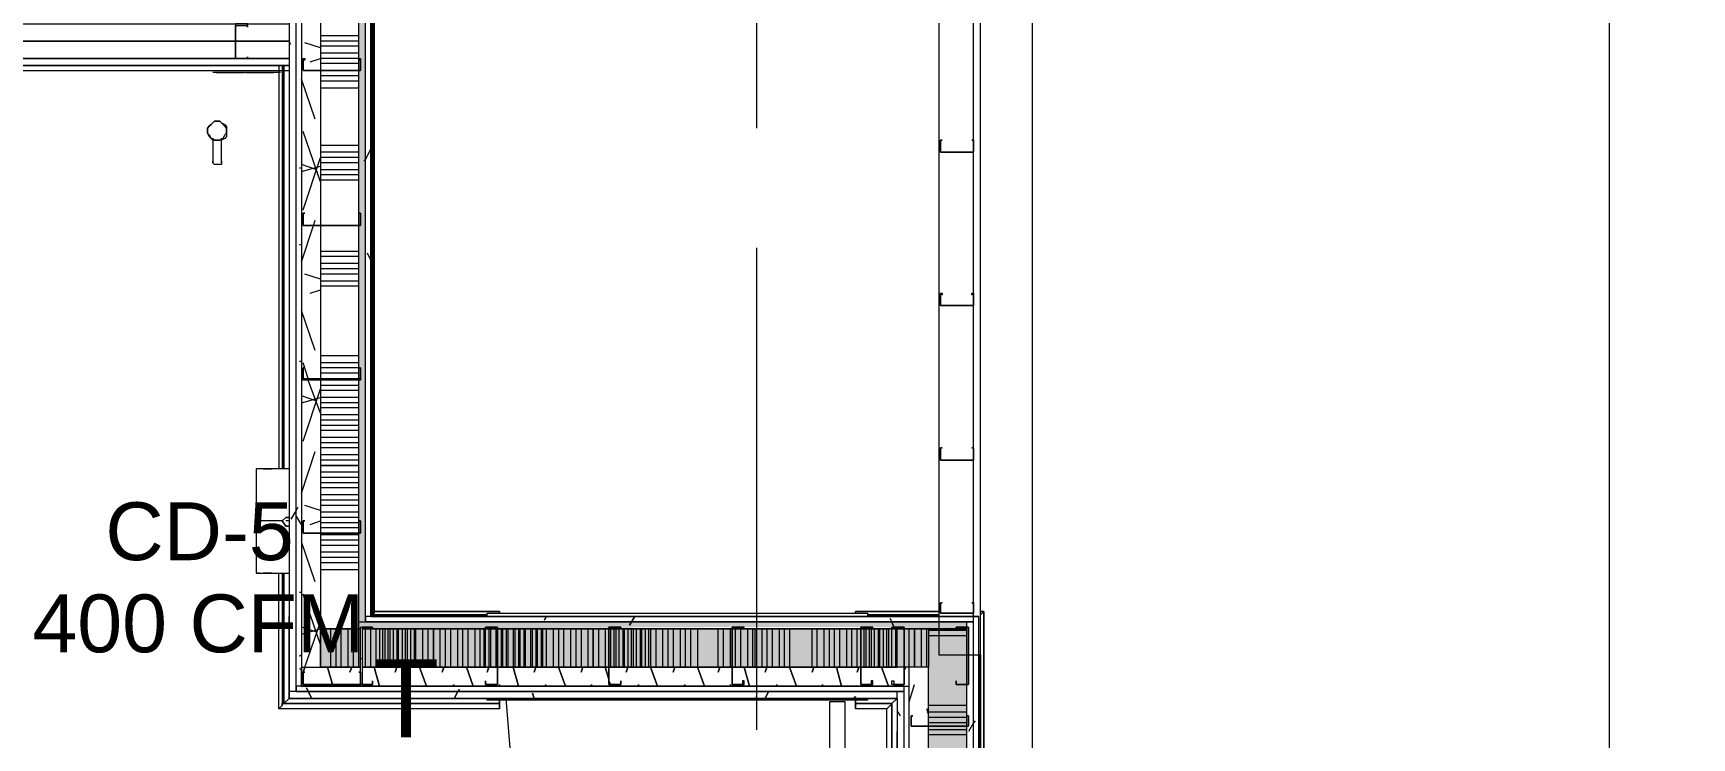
# Model space of a CAD drawing. Header units: metres. Extents: x 98 to 337, y -7 to 53.
# Drawn here: x 115.223 to 119.598, y 29.668 to 31.524 of the extents above; entities that cross this region are included whole.
import ezdxf

# ---------------------------------------------------------------- set-up
doc = ezdxf.new("R2010")
doc.units = ezdxf.units.M
doc.layers.add('HVAC - Ductos', color=5, linetype='Continuous', lineweight=0)
doc.layers.add('PDF_Text', color=7, linetype='Continuous', lineweight=0)
doc.layers.add('PDF_Geometry', color=7, linetype='Continuous', lineweight=0, true_color=0xaaaaaa)
doc.layers.add('PDF_Solid Fills', color=7, linetype='Continuous', lineweight=0, true_color=0xffffff)
doc.styles.add('PDF Helvetica', font='')
doc.styles.get('PDF Helvetica').set_extended_font_data('Helvetica')

msp = doc.modelspace()

# ---------------------------------------------------------------- hatches: boundary and pattern name
at = {"layer": 'PDF_Solid Fills', "lineweight": 0, "transparency": 33554559}
h = msp.add_hatch(color=256, dxfattribs=at)
h.paths.add_polyline_path([(116.0817, 33.3228), (116.1, 33.3228), (116.1, 33.3365), (116.0817, 33.3365)])
h.paths.add_polyline_path([(116.1, 33.3182), (116.0817, 33.3182), (116.0817, 29.9736), (116.1, 29.9736)])
msp.add_hatch(color=256, dxfattribs=at).paths.add_polyline_path([(117.4058, 29.9599), (117.6853, 29.9553), (117.6853, 29.9736), (116.0817, 29.9736), (116.0817, 29.9553), (117.0668, 29.9599)])
h = msp.add_hatch(color=256, dxfattribs=at)
h.paths.add_polyline_path([(116.0863, 29.8545), (116.0863, 29.9553), (115.9809, 29.9553), (115.9809, 29.8545)])
h.paths.add_polyline_path([(116.0909, 29.9553), (116.0909, 29.8545), (117.5845, 29.8545), (117.5845, 29.9553)])
h = msp.add_hatch(color=256, dxfattribs=at)
h.paths.add_polyline_path([(116.0863, 29.8545), (116.0863, 29.9553), (115.9809, 29.9553), (115.9809, 29.8545)])
h.paths.add_polyline_path([(116.0909, 29.9553), (116.0909, 29.8545), (117.5845, 29.8545), (117.5845, 29.9553)])
h = msp.add_hatch(color=256, dxfattribs=at)
h.paths.add_polyline_path([(117.6853, 28.8877), (117.6853, 29.9553), (117.5845, 29.9553), (117.5845, 28.8877)])
h.paths.add_polyline_path([(117.6853, 28.8831), (117.5845, 28.8831), (117.5845, 28.3517), (117.6853, 28.3517)])

# ---------------------------------------------------------------- linework, layer by layer
at = {"layer": 'HVAC - Ductos', "lineweight": 0}
msp.add_lwpolyline([(117.8594, 29.6299), (117.8594, 36.7407), (119.3805, 36.7407), (119.3805, 29.6299)], close=True, dxfattribs=at)
at = {"layer": 'PDF_Geometry', "lineweight": 0}
for points in [[(119.6967, 35.6045), (117.7174, 35.6045), (116.8331, 35.6045), (108.8472, 35.6045), (108.8472, 35.3846), (116.8331, 35.3846), (117.5021, 35.3846), (117.5021, 34.7477), (117.5021, 33.5381), (115.8985, 33.5381), (115.8985, 33.3182), (115.8985, 29.9873), (115.8985, 29.772), (117.5021, 29.772), (117.5021, 28.3837), (115.3029, 28.3837), (107.2253, 28.3837), (107.2253, 33.2082), (107.0099, 33.2082), (107.0099, 32.8188), (107.0099, 32.7272), (107.0099, 30.7341)], [(117.7036, 28.3837), (117.7036, 29.9736), (117.6853, 29.9736), (117.5021, 29.9736), (116.1, 29.9736), (116.1, 29.9873), (116.1, 33.3182), (116.1, 33.3228), (116.1, 33.3365), (117.5021, 33.3365), (117.6853, 33.3365), (117.7036, 33.3365), (117.7036, 34.7477), (117.7036, 35.3846), (117.7036, 35.5724), (117.7036, 35.5861), (116.8331, 35.5861), (108.8472, 35.5861)], [(117.5204, 28.3837), (117.5204, 29.7903), (117.5021, 29.7903), (115.9167, 29.7903), (115.9167, 29.804), (115.9167, 29.9873), (115.9167, 33.3182), (115.9167, 33.5061), (115.9167, 33.5198), (117.5021, 33.5198), (117.5204, 33.5198), (117.5204, 34.7477), (117.5204, 35.3846), (117.5204, 35.3892), (117.5204, 35.4029), (116.8331, 35.4029), (108.8472, 35.4029)], [(117.5341, 35.4166), (117.5341, 35.4029), (117.5341, 35.3846), (117.5341, 34.7477), (117.5341, 33.5061), (117.5204, 33.5061), (117.5021, 33.5061), (115.9305, 33.5061), (115.9305, 33.4557), (115.9305, 33.3182), (115.9305, 29.9873), (115.9305, 29.8544), (115.9305, 29.804), (115.9305, 29.8544), (116.0863, 29.8544)], [(117.7036, 29.8865), (117.7036, 33.4281)], [(115.8985, 33.3182), (115.8985, 29.9873)], [(116.1138, 33.3182), (116.1138, 29.9873)], [(115.9809, 32.6401), (115.9809, 32.2369), (115.9809, 31.8291), (115.9809, 31.426), (115.9809, 31.0182), (115.9809, 30.615)], [(116.0863, 29.9553), (116.0817, 29.9553), (116.0817, 29.9736), (116.0817, 29.9873), (116.0817, 30.2072), (116.0817, 30.615), (116.0817, 31.0182), (116.0817, 31.426), (116.0817, 31.8291), (116.0817, 32.2369), (116.0817, 32.6401)], [(117.1309, 31.5909), (117.1309, 31.2747)], [(113.2182, 31.5496), (115.8985, 31.5496), (115.8985, 31.4397), (113.2182, 31.4397)], [(114.6476, 31.5038), (115.7564, 31.5038), (115.8985, 31.5038), (115.7564, 31.5038), (114.6476, 31.5038)], [(115.903, 31.4947), (115.8985, 31.5038)], [(116.0817, 31.5176), (115.9809, 31.5176)], [(116.0817, 31.5038), (115.9809, 31.5038)], [(113.2182, 31.458), (115.8985, 31.458), (113.2182, 31.458)], [(115.9809, 31.4856), (115.9397, 31.4992)], [(115.9534, 31.4489), (115.9809, 31.458)], [(116.0817, 31.4901), (115.9809, 31.4901)], [(116.0817, 31.4718), (115.9809, 31.4718)], [(116.0817, 31.458), (115.9809, 31.458)], [(113.2182, 31.4397), (115.8985, 31.4397), (113.2182, 31.4397), (115.8985, 31.4397), (113.209, 31.4397)], [(113.209, 31.426), (115.8985, 31.426)], [(115.8755, 31.4214), (115.6968, 31.4214)], [(115.706, 31.4214), (115.7793, 31.4214)], [(115.7839, 31.4214), (115.8572, 31.4214)], [(115.8709, 31.4397), (115.8709, 30.3768)], [(115.8801, 31.4397), (115.8801, 30.3768)], [(115.8847, 31.4397), (115.8847, 30.3768)], [(115.8847, 31.4397), (115.8847, 30.3768)], [(116.0817, 31.4443), (115.9809, 31.4443)], [(116.0817, 31.426), (115.9809, 31.426)], [(115.9672, 31.2977), (115.9305, 31.4031)], [(116.0817, 31.4122), (115.9809, 31.4122)], [(116.0817, 31.3985), (115.9809, 31.3985)], [(116.0817, 31.3801), (115.9809, 31.3801)], [(115.8985, 31.3664), (115.8985, 30.3768), (115.8205, 30.3768), (115.816, 30.3768)], [(115.7198, 31.1877), (115.7198, 31.1831), (115.7198, 31.2427), (115.7152, 31.2427), (115.7106, 31.2427), (115.706, 31.2427), (115.7014, 31.2427), (115.6968, 31.2427), (115.6923, 31.2473), (115.6877, 31.2519), (115.6831, 31.261), (115.6831, 31.2656), (115.6831, 31.2747), (115.6877, 31.2793), (115.6923, 31.2839), (115.6968, 31.2885), (115.7014, 31.2931), (115.7106, 31.2931), (115.7152, 31.2931), (115.7198, 31.2885), (115.7289, 31.2839), (115.7335, 31.2793), (115.7335, 31.2747), (115.7335, 31.2656), (115.7335, 31.261), (115.7335, 31.2519), (115.7289, 31.2473), (115.7198, 31.2427)], [(115.6968, 31.2427), (115.6968, 31.1831), (115.6968, 31.1877)], [(115.7014, 31.2427), (115.706, 31.2427), (115.7106, 31.2427), (115.7152, 31.2427)], [(115.9809, 31.1327), (115.9351, 31.2656)], [(115.9351, 31.0595), (115.9809, 31.1969)], [(116.0817, 31.2289), (115.9809, 31.2289)], [(116.0817, 31.2107), (115.9809, 31.2107)], [(116.0817, 31.1969), (115.9809, 31.1969)], [(116.1138, 31.2198), (116.1, 31.1923), (116.0955, 31.1877)], [(115.7198, 31.1831), (115.7198, 31.1785), (115.7152, 31.1785), (115.7106, 31.1785), (115.706, 31.1785), (115.7014, 31.1785), (115.6968, 31.1831)], [(115.9259, 31.1694), (115.9305, 31.1694)], [(115.9717, 31.1648), (115.9305, 31.1785)], [(115.9305, 31.1603), (115.9809, 31.174)], [(116.0817, 31.1831), (115.9809, 31.1831)], [(116.0817, 31.1648), (115.9809, 31.1648)], [(116.0817, 31.1511), (115.9809, 31.1511)], [(116.0817, 31.1373), (115.9809, 31.1373)], [(115.9305, 30.922), (115.9626, 31.0182), (115.9672, 31.0319)], [(115.9259, 30.9678), (115.9305, 30.9678)], [(116.0817, 30.9494), (115.9809, 30.9494)], [(116.0817, 30.9358), (115.9809, 30.9358)], [(116.1138, 30.9266), (116.1046, 30.9449)], [(117.1309, 30.9586), (117.1309, 29.6895)], [(115.9809, 30.8762), (115.9397, 30.8899)], [(116.0817, 30.9174), (115.9809, 30.9174)], [(116.0817, 30.9036), (115.9809, 30.9036)], [(116.0817, 30.8899), (115.9809, 30.8899)], [(115.9534, 30.8395), (115.9809, 30.8487)], [(116.0817, 30.8716), (115.9809, 30.8716)], [(116.0817, 30.8578), (115.9809, 30.8578)], [(115.9672, 30.6883), (115.9305, 30.7937)], [(116.0817, 30.6745), (115.9809, 30.6745)], [(115.9259, 30.6608), (115.9305, 30.6608)], [(115.9489, 30.615), (115.9351, 30.6563)], [(116.0817, 30.6563), (115.9809, 30.6563)], [(116.0817, 30.6425), (115.9809, 30.6425)], [(116.0817, 30.6287), (115.9809, 30.6287)], [(115.9351, 30.45), (115.9809, 30.5875)], [(115.9397, 30.6105), (115.9397, 30.615)], [(115.9809, 30.5234), (115.9489, 30.6105)], [(116.0817, 30.6105), (115.9809, 30.6105), (115.9809, 30.2072), (115.9809, 29.9873), (115.9809, 29.9553), (115.9809, 29.8544), (116.0863, 29.8544), (115.9809, 29.8544), (115.9809, 29.9553), (116.0863, 29.9553), (116.0817, 29.9553), (116.0817, 29.9736), (117.6853, 29.9736), (117.6853, 29.9599), (117.6853, 29.9553), (117.5204, 29.9553), (117.4058, 29.9553), (117.0668, 29.9553), (116.7415, 29.9553), (116.4483, 29.9553), (116.0909, 29.9553)], [(116.0817, 30.5967), (115.9809, 30.5967)], [(116.0817, 30.5829), (115.9809, 30.5829)], [(115.9717, 30.5554), (115.9305, 30.5692)], [(115.9305, 30.5508), (115.9809, 30.5646)], [(116.0817, 30.5646), (115.9809, 30.5646)], [(116.0817, 30.5508), (115.9809, 30.5508)], [(116.0817, 30.5371), (115.9809, 30.5371)], [(116.0817, 30.5188), (115.9809, 30.5188)], [(116.0817, 30.5051), (115.9809, 30.5051)], [(116.0817, 30.4913), (115.9809, 30.4913)], [(116.0817, 30.4776), (115.9809, 30.4776)], [(116.0817, 30.4592), (115.9809, 30.4592)], [(115.9305, 30.3126), (115.9672, 30.4226)], [(116.0817, 30.4454), (115.9809, 30.4454)], [(116.0817, 30.4318), (115.9809, 30.4318)], [(116.0817, 30.4134), (115.9809, 30.4134)], [(115.8205, 30.3768), (115.816, 30.3768), (115.8114, 30.3768), (115.8114, 30.1019), (115.816, 30.1019), (115.8205, 30.1019), (115.816, 30.1019)], [(115.8297, 30.3768), (115.8435, 30.3768), (115.8527, 30.3768)], [(116.0817, 30.3996), (115.9809, 30.3996)], [(116.0817, 30.3676), (115.9809, 30.3676)], [(116.0817, 30.3538), (115.9809, 30.3538)], [(116.0817, 30.3401), (115.9809, 30.3401)], [(116.0817, 30.3264), (115.9809, 30.3264)], [(115.9213, 30.2759), (115.9167, 30.2668), (115.903, 30.2439)], [(115.9809, 30.2668), (115.9397, 30.2805)], [(116.0817, 30.308), (115.9809, 30.308)], [(116.0817, 30.2943), (115.9809, 30.2943)], [(116.0817, 30.2805), (115.9809, 30.2805)], [(115.8801, 30.2393), (115.8893, 30.2485), (115.8985, 30.2485), (115.8893, 30.2485), (115.8801, 30.2393), (115.8893, 30.2256), (115.8985, 30.2256), (115.8893, 30.2256), (115.8801, 30.2393), (115.8389, 30.2393), (115.8205, 30.2393)], [(115.8985, 30.2393), (115.8893, 30.2393)], [(115.9305, 30.2302), (115.9167, 30.253)], [(115.9534, 30.2302), (115.9809, 30.2393)], [(116.0817, 30.2622), (115.9809, 30.2622)], [(116.0817, 30.2485), (115.9809, 30.2485)], [(116.0817, 30.2348), (115.9809, 30.2348)], [(116.0817, 30.221), (115.9809, 30.221)], [(116.0817, 30.2027), (115.9809, 30.2027)], [(116.0817, 30.1889), (115.9809, 30.1889)], [(116.0359, 30.2072), (116.0405, 30.2072)], [(115.9672, 30.0789), (115.9305, 30.1843)], [(116.0817, 30.1751), (115.9809, 30.1751)], [(116.0817, 30.1569), (115.9809, 30.1569)], [(115.8205, 30.1019), (115.8985, 30.1019), (115.8985, 29.772), (115.8847, 29.7582), (115.8847, 30.1019), (115.8847, 29.7582), (115.8847, 30.1019), (115.8847, 29.7582), (115.8847, 30.1019), (115.8847, 29.7582), (115.8985, 29.772), (116.2742, 29.772), (115.8985, 29.772), (115.8985, 29.7903), (115.8985, 29.9873), (115.8985, 29.7903), (115.8985, 29.772), (115.8985, 29.7903)], [(115.8527, 30.1019), (115.8435, 30.1019), (115.8297, 30.1019)], [(115.8801, 30.1019), (115.8801, 29.7582), (115.8801, 29.7536), (115.8755, 29.7491), (115.8709, 29.7445), (115.8709, 30.1019)], [(116.0817, 30.1431), (115.9809, 30.1431)], [(116.0817, 30.1293), (115.9809, 30.1293)], [(116.0817, 30.111), (115.9809, 30.111)], [(115.9259, 30.0515), (115.9305, 30.0515)], [(115.9809, 29.914), (115.9351, 30.0469)], [(115.9397, 29.8544), (115.9351, 29.8407), (115.9397, 29.8544), (115.9809, 29.9736)], [(117.5021, 29.9873), (116.1138, 29.9873), (116.1138, 29.9919), (116.1184, 29.9919), (116.123, 29.9965), (116.123, 30.001), (116.4528, 30.001), (116.4528, 29.9965), (116.4528, 30.001), (116.123, 30.001)], [(116.1138, 29.9873), (116.4207, 29.9873)], [(116.1138, 29.9873), (116.4207, 29.9873)], [(117.7174, 29.9873), (116.1138, 29.9873), (117.7174, 29.9873)], [(116.4207, 29.9919), (116.1184, 29.9919)], [(116.4207, 29.9919), (116.1184, 29.9919)], [(117.7174, 29.8865), (117.7174, 28.3837), (117.7174, 29.9873), (117.7036, 29.9873), (117.5021, 29.9873), (117.7036, 29.9873)], [(117.7265, 28.0584), (117.7219, 28.0584), (117.7219, 28.3837), (117.7219, 28.0584), (117.7219, 28.3837), (117.7219, 29.8865), (117.7219, 28.3837), (117.7219, 29.9919), (117.7265, 29.9965), (117.7311, 30.001), (117.7311, 28.3837), (117.7311, 30.001), (117.7219, 30.001), (117.7311, 30.001), (117.7265, 29.9965), (117.7219, 29.9919), (117.7265, 29.9965), (117.7311, 30.001), (117.7219, 30.001), (117.7311, 30.001)], [(115.9717, 29.9461), (115.9305, 29.9599)], [(115.9305, 29.9415), (115.9809, 29.9553)], [(116.0817, 29.8544), (116.0817, 29.9553), (115.9809, 29.9553)], [(116.0084, 29.8544), (116.0084, 29.9553)], [(116.0221, 29.8544), (116.0221, 29.9553)], [(116.0359, 29.8544), (116.0359, 29.9553)], [(116.0542, 29.8544), (116.0542, 29.9553)], [(116.068, 29.8544), (116.068, 29.9553)], [(117.5021, 29.9553), (117.4058, 29.9553), (117.0668, 29.9553), (116.7415, 29.9553), (116.4483, 29.9553), (116.0909, 29.9553), (116.4483, 29.9553), (116.7415, 29.9553), (117.0668, 29.9553), (117.4058, 29.9553), (117.5204, 29.9553), (117.5845, 29.9553), (117.5845, 29.8544), (117.5204, 29.8544), (117.4058, 29.8544), (117.0668, 29.8544), (116.7415, 29.8544), (116.4483, 29.8544), (116.0909, 29.8544), (116.4483, 29.8544), (116.7415, 29.8544), (117.0668, 29.8544), (117.4058, 29.8544), (117.5021, 29.8544), (117.5021, 29.9553), (117.5204, 29.9553), (117.5845, 29.9553), (117.6853, 29.9553), (117.6853, 29.8086), (117.6853, 29.6987), (117.6853, 29.2909)], [(116.1, 29.8544), (116.1, 29.9553)], [(116.1138, 29.8544), (116.1138, 29.9553)], [(116.1276, 29.8544), (116.1276, 29.9553)], [(116.1367, 29.9553), (116.1367, 29.8544)], [(116.1458, 29.8544), (116.1458, 29.9553)], [(116.1504, 29.9553), (116.1504, 29.8544)], [(116.1596, 29.8544), (116.1596, 29.9553)], [(116.1642, 29.9553), (116.1642, 29.8544)], [(116.1734, 29.8544), (116.1734, 29.9553)], [(116.1825, 29.9553), (116.1825, 29.8544)], [(116.1871, 29.8544), (116.1871, 29.9553)], [(116.1962, 29.9553), (116.1962, 29.8544)], [(116.2054, 29.8544), (116.2054, 29.9553)], [(116.21, 29.9553), (116.21, 29.8544)], [(116.2192, 29.8544), (116.2192, 29.9553)], [(116.2283, 29.9553), (116.2283, 29.8544)], [(116.2329, 29.8544), (116.2329, 29.9553)], [(116.2512, 29.8544), (116.2512, 29.9553)], [(116.265, 29.8544), (116.265, 29.9553)], [(116.297, 29.8544), (116.297, 29.9553)], [(116.3108, 29.8544), (116.3108, 29.9553)], [(116.3245, 29.8544), (116.3245, 29.9553)], [(116.3429, 29.8544), (116.3429, 29.9553)], [(116.3566, 29.8544), (116.3566, 29.9553)], [(116.3704, 29.8544), (116.3704, 29.9553)], [(116.3887, 29.8544), (116.3887, 29.9553)], [(116.4025, 29.8544), (116.4025, 29.9553)], [(116.4116, 29.9553), (116.4116, 29.8544)], [(116.4162, 29.8544), (116.4162, 29.9553)], [(116.4253, 29.9553), (116.4253, 29.8544)], [(116.4299, 29.8544), (116.4299, 29.9553)], [(116.4437, 29.9553), (116.4437, 29.8544)], [(116.4483, 29.8544), (116.4483, 29.9553)], [(116.4574, 29.9553), (116.4574, 29.8544)], [(116.462, 29.8544), (116.462, 29.9553)], [(116.4711, 29.9553), (116.4711, 29.8544)], [(116.4757, 29.8544), (116.4757, 29.9553)], [(116.4895, 29.9553), (116.4895, 29.8544)], [(116.4941, 29.8544), (116.4941, 29.9553)], [(116.5033, 29.9553), (116.5033, 29.8544)], [(116.5078, 29.8544), (116.5078, 29.9553)], [(116.517, 29.9553), (116.517, 29.8544)], [(116.5215, 29.8544), (116.5215, 29.9553)], [(116.5353, 29.9553), (116.5353, 29.8544)], [(116.5399, 29.8544), (116.5399, 29.9553)], [(116.5491, 29.9553), (116.5491, 29.8544)], [(116.5536, 29.8544), (116.5536, 29.9553)], [(116.5628, 29.9553), (116.5628, 29.8544)], [(116.5674, 29.8544), (116.5674, 29.9553)], [(116.5765, 29.9553), (116.5765, 29.8544)], [(116.5949, 29.9553), (116.5949, 29.8544)], [(116.6086, 29.9553), (116.6086, 29.8544)], [(116.6223, 29.9553), (116.6223, 29.8544)], [(116.6407, 29.9553), (116.6407, 29.8544)], [(116.6544, 29.9553), (116.6544, 29.8544)], [(116.6682, 29.9553), (116.6682, 29.8544)], [(116.6865, 29.9553), (116.6865, 29.8544)], [(116.714, 29.9553), (116.714, 29.8544)], [(116.7323, 29.9553), (116.7323, 29.8544)], [(116.746, 29.9553), (116.746, 29.8544)], [(116.7552, 29.8544), (116.7552, 29.9553)], [(116.7598, 29.9553), (116.7598, 29.8544)], [(116.769, 29.8544), (116.769, 29.9553)], [(116.7782, 29.9553), (116.7782, 29.8544)], [(116.7827, 29.8544), (116.7827, 29.9553)], [(116.7919, 29.9553), (116.7919, 29.8544)], [(116.801, 29.8544), (116.801, 29.9553)], [(116.8056, 29.9553), (116.8056, 29.8544)], [(116.8148, 29.8544), (116.8148, 29.9553)], [(116.824, 29.9553), (116.824, 29.8544)], [(116.8285, 29.8544), (116.8285, 29.9553)], [(116.8377, 29.9553), (116.8377, 29.8544)], [(116.8468, 29.8544), (116.8468, 29.9553)], [(116.8514, 29.9553), (116.8514, 29.8544)], [(116.8652, 29.9553), (116.8652, 29.8544)], [(116.8835, 29.9553), (116.8835, 29.8544)], [(116.8972, 29.9553), (116.8972, 29.8544)], [(116.911, 29.9553), (116.911, 29.8544)], [(116.9293, 29.9553), (116.9293, 29.8544)], [(116.9431, 29.9553), (116.9431, 29.8544)], [(116.9569, 29.9553), (116.9569, 29.8544)], [(116.9751, 29.9553), (116.9751, 29.8544)], [(117.0301, 29.8544), (117.0301, 29.9553)], [(117.0439, 29.8544), (117.0439, 29.9553)], [(117.0622, 29.8544), (117.0622, 29.9553)], [(117.0759, 29.8544), (117.0759, 29.9553)], [(117.0897, 29.8544), (117.0897, 29.9553)], [(117.108, 29.8544), (117.108, 29.9553)], [(117.1217, 29.8544), (117.1217, 29.9553)], [(117.1263, 29.9553), (117.1263, 29.8544)], [(117.1447, 29.9553), (117.1447, 29.8544)], [(117.1584, 29.9553), (117.1584, 29.8544)], [(117.1721, 29.9553), (117.1721, 29.8544)], [(117.1905, 29.9553), (117.1905, 29.8544)], [(117.2042, 29.9553), (117.2042, 29.8544)], [(117.218, 29.9553), (117.218, 29.8544)], [(117.2775, 29.8544), (117.2775, 29.9553)], [(117.2913, 29.8544), (117.2913, 29.9553)], [(117.3096, 29.8544), (117.3096, 29.9553)], [(117.3234, 29.8544), (117.3234, 29.9553)], [(117.3371, 29.8544), (117.3371, 29.9553)], [(117.3508, 29.8544), (117.3508, 29.9553)], [(117.3692, 29.8544), (117.3692, 29.9553)], [(117.3829, 29.8544), (117.3829, 29.9553)], [(117.3966, 29.8544), (117.3966, 29.9553)], [(117.415, 29.8544), (117.415, 29.9553)], [(117.4196, 29.9553), (117.4196, 29.8544)], [(117.4287, 29.8544), (117.4287, 29.9553)], [(117.4333, 29.9553), (117.4333, 29.8544)], [(117.4425, 29.8544), (117.4425, 29.9553)], [(117.4516, 29.9553), (117.4516, 29.8544)], [(117.4562, 29.8544), (117.4562, 29.9553)], [(117.4654, 29.9553), (117.4654, 29.8544)], [(117.4745, 29.8544), (117.4745, 29.9553)], [(117.4791, 29.9553), (117.4791, 29.8544)], [(117.4883, 29.8544), (117.4883, 29.9553)], [(117.4975, 29.9553), (117.4975, 29.8544)], [(117.5204, 29.8544), (117.5204, 29.9553)], [(117.5341, 29.8544), (117.5341, 29.9553)], [(117.5662, 29.8544), (117.5662, 29.9553)], [(117.5799, 29.8544), (117.5799, 29.9553)], [(117.6853, 29.9507), (117.5845, 29.9507)], [(117.6853, 29.9369), (117.5845, 29.9369)], [(115.9305, 29.8865), (115.9259, 29.8819)], [(115.9259, 29.8498), (115.9305, 29.8498)], [(115.9305, 29.804), (117.5341, 29.804), (117.5341, 29.8544), (117.5204, 29.8544), (117.4058, 29.8544), (117.0668, 29.8544), (116.7415, 29.8544), (116.4483, 29.8544), (116.0909, 29.8544)], [(116.0863, 29.8774), (116.0909, 29.8774)], [(117.5845, 28.8877), (117.5845, 29.2909), (117.5845, 29.6987), (117.5845, 29.8544), (117.5341, 29.8544), (117.5204, 29.8544), (117.5021, 29.8544)], [(117.5021, 29.804), (115.9305, 29.804)], [(117.5021, 29.804), (117.5204, 29.804), (117.5341, 29.804)], [(117.5341, 29.7628), (117.5479, 29.8086)], [(117.5341, 28.3837), (117.5341, 29.804)], [(116.4528, 29.7445), (115.8709, 29.7445), (115.8755, 29.7491), (115.8801, 29.7536), (115.8801, 29.7582), (116.4528, 29.7582), (115.8847, 29.7582), (115.8985, 29.772), (117.5021, 29.772), (117.4883, 29.7582), (117.3921, 29.7582), (117.3921, 29.7674), (117.3921, 29.7582), (117.4883, 29.7582), (117.3921, 29.7582), (117.4883, 29.7582), (117.3921, 29.7582), (117.4883, 29.7582), (117.4883, 29.7536), (117.4837, 29.7536), (117.4791, 29.7491), (117.4745, 29.7445), (117.3921, 29.7445)], [(116.4528, 29.7445), (115.8709, 29.7445), (115.8755, 29.7491), (115.8801, 29.7536), (115.8801, 29.7582), (115.8847, 29.7582), (116.4528, 29.7582), (116.4528, 29.7536), (116.4528, 29.7582), (116.4528, 29.7674), (116.4528, 29.7582), (115.8847, 29.7582), (116.4528, 29.7582), (116.4528, 29.7536), (116.4528, 29.7491), (116.4528, 29.7445), (116.4528, 29.7491), (116.4528, 29.7536), (116.4528, 29.7582), (115.8801, 29.7582)], [(116.4528, 29.7582), (115.8847, 29.7582)], [(116.4528, 29.7582), (115.8847, 29.7582)], [(116.4528, 29.7582), (115.8847, 29.7582)], [(116.4528, 29.7582), (115.8847, 29.7582)], [(116.4528, 29.7582), (115.8847, 29.7582)], [(116.4528, 29.7582), (115.8847, 29.7582)], [(117.5021, 29.772), (115.8985, 29.772), (117.5021, 29.772)], [(117.4745, 28.4112), (116.4253, 28.4112), (117.4745, 28.4112), (117.4745, 29.7445), (117.4791, 29.7491), (117.4837, 29.7536), (117.4883, 29.7536), (117.4883, 29.7582), (117.4883, 28.3975), (117.4883, 29.7582), (117.5021, 29.772), (117.5021, 28.3837), (117.5021, 29.685)], [(117.4883, 28.3975), (116.4253, 28.3975), (117.4883, 28.3975), (116.4253, 28.3975), (117.4883, 28.3975), (116.4253, 28.3975), (117.4883, 28.3975), (116.4253, 28.3975), (117.4883, 28.3975), (116.4253, 28.3975), (117.4883, 28.3975), (117.4883, 29.7582), (117.5021, 29.772)], [(116.4528, 29.7582), (116.4528, 29.7674)], [(116.4528, 29.7674), (116.4528, 29.7582)], [(116.6544, 29.2222), (116.6178, 29.268), (116.5353, 29.4283), (116.4849, 29.5979), (116.4711, 29.772)], [(117.3646, 29.4329), (117.3646, 29.7628), (117.3234, 29.7628), (117.3234, 29.4329)], [(117.4883, 29.7582), (117.4883, 29.7536), (117.4837, 29.7536), (117.4791, 29.7491), (117.4745, 29.7445)], [(117.6853, 29.7536), (117.5845, 29.7536)], [(117.4745, 29.7445), (117.3921, 29.7445)], [(117.5112, 29.7261), (117.5021, 29.7399)], [(117.5845, 29.7307), (117.5799, 29.7445)], [(117.6853, 29.7353), (117.5845, 29.7353)], [(117.6853, 29.7216), (117.5845, 29.7216)], [(117.6853, 29.7078), (117.5845, 29.7078)], [(117.7082, 29.7124), (117.7036, 29.7078), (117.6899, 29.685)], [(117.6853, 29.6895), (117.5845, 29.6895)], [(117.6853, 29.6758), (117.5845, 29.6758)]]:
    msp.add_lwpolyline(points, dxfattribs=at)
for points in [[(119.6967, 25.5064), (119.4905, 25.5064), (117.7174, 25.5064), (117.7174, 25.6164), (117.7174, 28.3837), (117.7174, 29.9873), (117.5021, 29.9873), (116.1138, 29.9873), (116.1138, 33.3182), (117.5021, 33.3182), (117.7174, 33.3182), (117.7174, 34.7477), (117.7174, 35.3846), (117.7174, 35.4945), (119.6967, 35.4945), (119.6967, 35.3846), (119.6967, 25.6164)], [(117.612, 33.4281), (117.612, 33.3503), (117.612, 29.8865), (117.6899, 29.8865), (117.7219, 29.8865), (117.7219, 33.4281)], [(116.123, 33.309), (116.123, 33.3136), (116.1184, 33.3182), (116.1138, 33.3182), (116.1138, 29.9873), (116.1138, 29.9919), (116.1184, 29.9919), (116.123, 29.9965), (116.123, 30.001)], [(116.1138, 29.9873), (116.1138, 33.3182), (116.1184, 33.3182), (116.123, 33.3136), (116.123, 33.309), (116.4528, 33.309), (116.4528, 33.3136), (116.4528, 33.309), (116.123, 33.309), (116.123, 30.001), (116.4528, 30.001), (116.4528, 29.9965), (116.4528, 30.001), (116.123, 30.001), (116.123, 29.9965), (116.1184, 29.9919), (116.1138, 29.9919)], [(116.1184, 29.9919), (116.1184, 33.3182)], [(115.7885, 31.5496), (115.7564, 31.5496), (115.7564, 31.5451), (115.7564, 31.458), (115.7885, 31.458), (115.7885, 31.4626), (115.7885, 31.458), (115.7564, 31.458), (115.7564, 31.5451), (115.7885, 31.5451), (115.7885, 31.5405)], [(116.0863, 31.426), (115.9351, 31.426), (115.9351, 31.458), (115.9397, 31.458), (115.9397, 31.4534), (115.9351, 31.4534), (115.9351, 31.426), (116.0863, 31.426), (116.0863, 31.4534), (116.0817, 31.4534), (116.0817, 31.458), (116.0863, 31.458)], [(115.8847, 31.4397), (115.8847, 30.3768)], [(115.8847, 30.3768), (115.8847, 31.4397)], [(115.7335, 31.2656), (115.7335, 31.2747), (115.7289, 31.2793), (115.7243, 31.2839), (115.7198, 31.2885), (115.7152, 31.2931), (115.7106, 31.2931), (115.7014, 31.2931), (115.6968, 31.2885), (115.6923, 31.2839), (115.6877, 31.2793), (115.6831, 31.2747), (115.6831, 31.2656), (115.6831, 31.261), (115.6877, 31.2565), (115.6923, 31.2473), (115.6968, 31.2473), (115.7014, 31.2427), (115.7106, 31.2427), (115.7152, 31.2427), (115.7198, 31.2473), (115.7243, 31.2473), (115.7289, 31.2565), (115.7335, 31.261)], [(117.7036, 31.2152), (117.7036, 31.2107), (117.6166, 31.2107), (117.6166, 31.2152), (117.6166, 31.2427), (117.6211, 31.2427), (117.6166, 31.2427), (117.6166, 31.2152), (117.6166, 31.2107), (117.7036, 31.2107), (117.7036, 31.2152), (117.7036, 31.2427)], [(117.6991, 31.2427), (117.7036, 31.2427)], [(116.0863, 31.0228), (116.0863, 31.0182), (115.9351, 31.0182), (115.9351, 31.0228), (115.9351, 31.0503), (115.9397, 31.0503), (115.9351, 31.0503), (115.9351, 31.0228), (115.9351, 31.0182), (116.0863, 31.0182), (116.0863, 31.0228), (116.0863, 31.0503)], [(116.0817, 31.0503), (116.0863, 31.0503)], [(117.7036, 30.8074), (117.6166, 30.8074), (117.6166, 30.8395), (117.6211, 30.8395), (117.6211, 30.8349), (117.6166, 30.8349), (117.6166, 30.8074), (117.7036, 30.8074), (117.7036, 30.8349), (117.6991, 30.8349), (117.6991, 30.8395), (117.7036, 30.8395)], [(116.0863, 30.615), (116.0863, 30.6105), (115.9351, 30.6105), (115.9351, 30.615), (115.9351, 30.6425), (115.9397, 30.6425), (115.9351, 30.6425), (115.9351, 30.615), (116.0863, 30.615), (116.0863, 30.6425)], [(116.0817, 30.6425), (116.0863, 30.6425)], [(117.7036, 30.4042), (117.7036, 30.3996), (117.6166, 30.3996), (117.6166, 30.4042), (117.6166, 30.4318), (117.6211, 30.4318), (117.6166, 30.4318), (117.6166, 30.4042), (117.6166, 30.3996), (117.7036, 30.3996), (117.7036, 30.4042), (117.7036, 30.4318)], [(117.6991, 30.4318), (117.7036, 30.4318)], [(115.9809, 30.3859), (116.0817, 30.3859)], [(116.0863, 30.2072), (115.9351, 30.2072), (115.9351, 30.2393), (115.9397, 30.2393), (115.9351, 30.2393), (115.9351, 30.2072), (116.0863, 30.2072), (116.0863, 30.2393)], [(116.0817, 30.2393), (116.0863, 30.2393)], [(117.7036, 29.9965), (117.6166, 29.9965), (117.6166, 30.024), (117.6211, 30.024), (117.6166, 30.024), (117.6166, 29.9965), (117.7036, 29.9965), (117.7036, 30.024)], [(117.6991, 30.024), (117.7036, 30.024)], [(117.7036, 29.9873), (116.1, 29.9873), (116.1, 29.9736), (117.7036, 29.9736)], [(116.1184, 29.9919), (116.4207, 29.9919)], [(116.1962, 29.9873), (116.5445, 29.9873)], [(117.4242, 29.9873), (116.4207, 29.9873), (116.4207, 29.9965), (117.4242, 29.9965)], [(116.5719, 29.9781), (116.5765, 29.9873)], [(116.7964, 29.9644), (116.801, 29.9736), (116.8102, 29.9873), (116.801, 29.9736)], [(117.3921, 30.001), (117.612, 30.001), (117.3921, 30.001), (117.3921, 29.9965)], [(117.3921, 30.001), (117.612, 30.001), (117.3921, 30.001), (117.3921, 29.9965)], [(117.4242, 29.9919), (117.612, 29.9919)], [(117.4242, 29.9919), (117.612, 29.9919)], [(117.612, 29.9873), (117.4242, 29.9873), (117.612, 29.9873), (117.5662, 29.9873)], [(117.4883, 29.9736), (117.4929, 29.9599), (117.4975, 29.9553), (117.4929, 29.9599), (117.4883, 29.9736), (117.4837, 29.9827)], [(116.0909, 29.8086), (116.0863, 29.8086), (116.0863, 29.8132), (116.0863, 29.9599), (116.0909, 29.9599), (116.1184, 29.9599), (116.1184, 29.9553), (116.1184, 29.9599), (116.0909, 29.9599), (116.0909, 29.8132), (116.0909, 29.8086), (116.1184, 29.8086)], [(116.2787, 29.9553), (116.2787, 29.8544)], [(116.4162, 29.9553), (116.4162, 29.9599)], [(116.4483, 29.9599), (116.4483, 29.8132), (116.4483, 29.8086), (116.4162, 29.8086), (116.4162, 29.8178), (116.4162, 29.8086), (116.4483, 29.8086), (116.4483, 29.8132), (116.4483, 29.9599), (116.4162, 29.9599)], [(116.7002, 29.8544), (116.7002, 29.9553)], [(116.7736, 29.9599), (116.7415, 29.9599), (116.7415, 29.8132), (116.7415, 29.8086), (116.7736, 29.8086), (116.7736, 29.8178), (116.7736, 29.8086), (116.7415, 29.8086), (116.7415, 29.8132), (116.7415, 29.9599), (116.7736, 29.9599), (116.7736, 29.9553)], [(117.0989, 29.9599), (117.0668, 29.9599), (117.0668, 29.8132), (117.0668, 29.8086), (117.0989, 29.8086), (117.0989, 29.8178), (117.0943, 29.8178), (117.0943, 29.8086), (117.0668, 29.8086), (117.0668, 29.8132), (117.0668, 29.9599), (117.0943, 29.9599), (117.0943, 29.9553), (117.0989, 29.9553)], [(117.4379, 29.9599), (117.4058, 29.9599), (117.4058, 29.8132), (117.4058, 29.8086), (117.4379, 29.8086), (117.4379, 29.8178), (117.4333, 29.8178), (117.4333, 29.8086), (117.4058, 29.8086), (117.4058, 29.8132), (117.4058, 29.9599), (117.4333, 29.9599), (117.4333, 29.9553), (117.4379, 29.9553)], [(117.5204, 29.9599), (117.5204, 29.8132), (117.5204, 29.8086), (117.4883, 29.8086), (117.4883, 29.8178), (117.4929, 29.8178), (117.4929, 29.8086), (117.5204, 29.8086), (117.5204, 29.8132), (117.5204, 29.9599), (117.4929, 29.9599), (117.4929, 29.9553), (117.4883, 29.9553), (117.4883, 29.9599)], [(117.5479, 29.9553), (117.5479, 29.8544)], [(117.6578, 29.8086), (117.6899, 29.8086), (117.6899, 29.8132), (117.6899, 29.9599), (117.6578, 29.9599), (117.6578, 29.9553), (117.6578, 29.9599), (117.6899, 29.9599), (117.6899, 29.8132), (117.6899, 29.8086), (117.6578, 29.8086), (117.6578, 29.8178)], [(116.0863, 29.8086), (115.9351, 29.8086), (115.9351, 29.8407), (115.9397, 29.8407), (115.9351, 29.8407), (115.9351, 29.8086), (116.0863, 29.8086), (116.0863, 29.8407)], [(115.9993, 29.8544), (116.013, 29.8086), (116.0176, 29.804), (116.013, 29.8086)], [(116.0634, 29.8544), (116.0588, 29.8407)], [(116.0817, 29.8407), (116.0863, 29.8407)], [(116.123, 29.8544), (116.1367, 29.804)], [(116.1825, 29.8544), (116.1779, 29.8407)], [(116.2421, 29.8544), (116.2604, 29.804)], [(116.3062, 29.8544), (116.3016, 29.8407)], [(116.3658, 29.8544), (116.3841, 29.804)], [(116.4253, 29.8544), (116.4207, 29.8407)], [(116.4895, 29.8544), (116.5033, 29.804)], [(116.5491, 29.8544), (116.5445, 29.8407)], [(116.6086, 29.8544), (116.6269, 29.804)], [(116.6728, 29.8544), (116.6682, 29.8407)], [(116.7323, 29.8544), (116.7415, 29.8224)], [(116.7919, 29.8544), (116.7873, 29.8407)], [(116.8514, 29.8544), (116.8698, 29.804)], [(116.9156, 29.8544), (116.911, 29.8407)], [(116.9751, 29.8544), (116.9935, 29.804)], [(117.0347, 29.8544), (117.0301, 29.8407)], [(117.0989, 29.8544), (117.1126, 29.804)], [(117.1584, 29.8544), (117.1538, 29.8407)], [(117.218, 29.8544), (117.2363, 29.804)], [(117.2821, 29.8544), (117.2775, 29.8407)], [(117.3417, 29.8544), (117.3554, 29.804)], [(117.4012, 29.8544), (117.3966, 29.8407)], [(117.4608, 29.8544), (117.4791, 29.804)], [(117.5249, 29.8544), (117.5204, 29.8453), (117.5204, 29.8407), (117.5204, 29.8453)], [(117.5204, 29.804), (115.9167, 29.804), (115.9167, 29.7903), (117.5204, 29.7903)], [(115.9443, 29.7994), (115.9489, 29.7903), (115.958, 29.772), (115.9489, 29.7903)], [(115.9672, 29.8086), (115.9626, 29.804)], [(116.0863, 29.8086), (116.0863, 29.804)], [(116.1184, 29.8178), (116.1184, 29.8086)], [(116.21, 29.8086), (116.21, 29.804)], [(116.3337, 29.8086), (116.3291, 29.804)], [(116.3429, 29.7903), (116.3474, 29.7949), (116.3429, 29.7903), (116.3337, 29.772)], [(116.4528, 29.8086), (116.4528, 29.804)], [(116.4666, 29.804), (116.4711, 29.804)], [(116.5765, 29.8086), (116.5719, 29.804)], [(116.6956, 29.8086), (116.6956, 29.804)], [(116.7415, 29.8178), (116.746, 29.8086), (116.746, 29.804), (116.746, 29.8086)], [(116.8194, 29.8086), (116.8194, 29.804)], [(116.9431, 29.8086), (116.9385, 29.804)], [(117.0622, 29.8086), (117.0622, 29.804)], [(117.1859, 29.8086), (117.1813, 29.804)], [(117.305, 29.8086), (117.305, 29.804)], [(117.4287, 29.8086), (117.4287, 29.804)], [(115.8847, 29.7582), (116.4528, 29.7582)], [(115.8985, 29.772), (117.5021, 29.772), (117.5021, 29.7903), (115.8985, 29.7903)], [(116.5445, 29.772), (116.1962, 29.772)], [(117.4242, 29.7674), (116.4207, 29.7674), (116.4207, 29.772), (117.4242, 29.772)], [(116.5399, 29.7857), (116.5445, 29.772)], [(117.1309, 29.7766), (117.1309, 29.772)], [(117.1538, 29.772), (117.163, 29.7903)], [(117.3875, 29.772), (117.3921, 29.7766)], [(117.4883, 29.7582), (117.3921, 29.7582), (117.4883, 29.7582), (117.3921, 29.7582), (117.4883, 29.7582), (117.3921, 29.7582), (117.3921, 29.7536), (117.3921, 29.7491), (117.3921, 29.7445), (117.3921, 29.7491), (117.3921, 29.7536), (117.3921, 29.7582), (117.4883, 29.7582), (117.3921, 29.7582), (117.3921, 29.7674), (117.3921, 29.7582), (117.3921, 29.7536), (117.3921, 29.7582)], [(117.4883, 29.7582), (117.4883, 28.3975)], [(117.4883, 29.7582), (117.4883, 28.4021)], [(117.5387, 29.7261), (117.5387, 29.6987), (117.6899, 29.6987), (117.6899, 29.7261), (117.6853, 29.7261), (117.6899, 29.7261), (117.6899, 29.6987), (117.5387, 29.6987), (117.5387, 29.7261), (117.5433, 29.7261)]]:
    msp.add_lwpolyline(points, close=True, dxfattribs=at)

# ---------------------------------------------------------------- texts
at = {"layer": 'PDF_Text', "lineweight": 0, "attachment_point": 4, "style": 'PDF Helvetica'}
for s, insert, char_height in [('CD-5', (115.4135, 30.2112), 0.15242), ('400 CFM', (115.221, 29.9684), 0.15242), ('T', (116.1191, 29.7723), 0.2054)]:
    msp.add_mtext(s, dxfattribs=dict(at, insert=insert, char_height=char_height))

doc.saveas('drawing.dxf')
